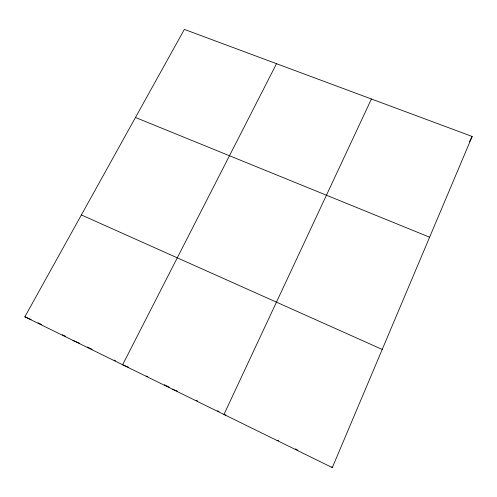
<?xml version="1.0" encoding="UTF-8"?>
<svg xmlns="http://www.w3.org/2000/svg" width="497" height="497" viewBox="0 0 497 497"><rect width="100%" height="100%" fill="white"/><g stroke="black" fill="none" stroke-linecap="round" stroke-linejoin="round"><path stroke-width="0.75" d="M332.313 467.602L472.15 136.464L184.35 29.398L24.85 316.813L332.313 467.602L331.779 466.82M371.421 98.99L223.954 414.461L225.936 415.132M469.466 141.838L472.15 136.464M276.531 63.691L122.616 364.761L128.617 367.264M277.208 440.578L278.662 440.777M172.447 389.201L177.497 391.176M135.464 117.485L429.613 237.199M72.929 340.395L79.793 343.359M24.85 316.813L31.087 319.571M81.378 214.952L382.218 349.434M38.033 322.808L41.512 324.51M62.386 334.742L65.865 336.45M87.354 346.987L92.169 349.348M114.161 360.126L115.54 360.803M146.503 375.987L147.882 376.658M164.408 384.765L169.228 387.126M196.16 400.327L197.539 401.004M217.587 410.833L218.966 411.51M295.218 448.897L297.976 450.245"/></g></svg>
